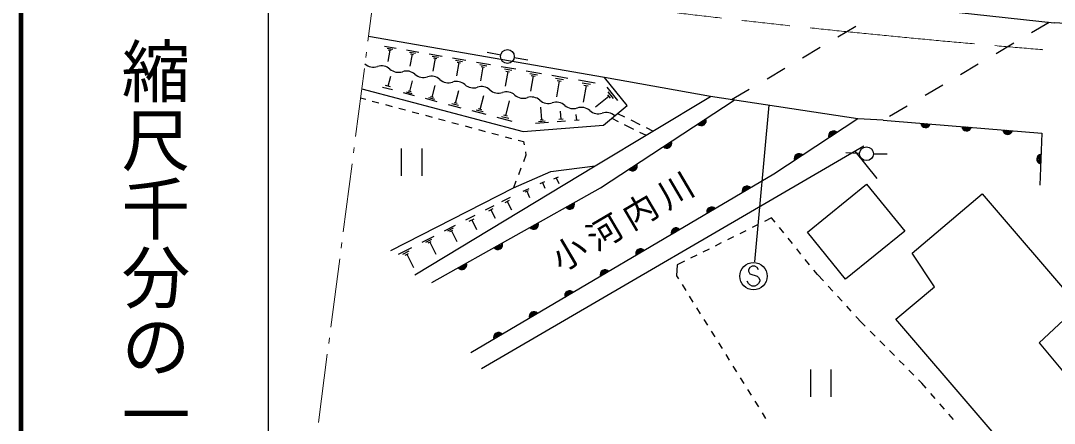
# Model space of a CAD drawing. Units: millimetres, scale not verified. Extents: x 40000 to 680000, y 20000 to 380000.
# Drawn here: x 40000 to 115224, y 262852 to 292187 of the extents above; entities that cross this region are included whole.
import ezdxf
from ezdxf.enums import TextEntityAlignment as Align

# ---------------------------------------------------------------- set-up
doc = ezdxf.new("R2010")
doc.units = ezdxf.units.MM
doc.header["$LTSCALE"] = 1000
doc.linetypes.add('CHAIN', pattern=[18.5, 12, -1.5, 3.5, -1.5])
for name, color, linetype, lineweight in [('M-BGD', 7, 'Continuous', 25), ('M-BGD-EXST', 7, 'Continuous', 25), ('M-BMK', 2, 'CHAIN', 13), ('M-BMK-HTXT', 7, 'Continuous', 13), ('M-STR-STR1', 1, 'Continuous', 25), ('M-STR-STRC', 7, 'Continuous', 25), ('M-TTL', 2, 'Continuous', 140), ('M-TTL-BAND', 7, 'Continuous', 25)]:
    doc.layers.add(name, color=color, linetype=linetype, lineweight=lineweight)
doc.styles.add('@ＭＳ ゴシック', font='')
doc.styles.add('ＭＳ ゴシック', font='')
doc.styles.get('@ＭＳ ゴシック').set_extended_font_data('@MS Gothic')
doc.styles.get('ＭＳ ゴシック').set_extended_font_data('MS Gothic')

msp = doc.modelspace()

# ---------------------------------------------------------------- linework, layer by layer
at = {"layer": 'M-BGD'}
for p, q in [((82491, 288045), (65318, 291041)), ((66471, 290332), (67316, 290185)), ((66663, 290190), (67086, 290116)), ((66856, 290048), (66709, 289203)), ((66751, 290066), (66962, 290029)), ((68083, 290051), (68970, 289897)), ((68285, 289902), (68729, 289824)), ((68487, 289752), (68333, 288865)), ((68377, 289771), (68598, 289733)), ((69736, 289763), (70666, 289601)), ((69948, 289606), (70414, 289525)), ((70161, 289449), (69998, 288519)), ((70044, 289469), (70277, 289429)), ((71432, 289467), (72407, 289297)), ((71655, 289303), (72142, 289218)), ((71877, 289138), (71707, 288164)), ((71755, 289159), (71999, 289117)), ((73172, 289163), (74192, 288985)), ((73405, 288991), (73915, 288902)), ((66742, 287413), (66933, 288136)), ((73638, 288819), (73460, 287799)), ((73510, 288842), (73765, 288797)), ((74957, 288852), (76024, 288666)), ((75201, 288672), (75734, 288579)), ((75444, 288492), (75258, 287426)), ((75311, 288516), (75577, 288469)), ((76788, 288533), (77903, 288338)), ((77042, 288345), (77600, 288247)), ((77297, 288157), (77102, 287042)), ((77157, 288181), (77436, 288132)), ((78666, 288205), (79830, 288002)), ((66923, 287366), (66562, 287461)), ((68309, 287018), (68517, 287806)), ((69944, 286605), (70170, 287463)), ((78932, 288009), (79513, 287907)), ((79197, 287813), (78994, 286649)), ((79052, 287838), (79343, 287787)), ((80593, 287869), (81807, 287657)), ((80870, 287664), (81477, 287558)), ((81147, 287459), (80935, 286246)), ((80995, 287486), (81298, 287433)), ((90209, 286661), (82491, 288045)), ((67056, 287138), (66334, 287328)), ((68651, 286717), (67863, 286925)), ((68480, 286868), (68086, 286972)), ((68407, 286992), (68210, 287044)), ((70051, 286577), (69837, 286634)), ((71652, 286174), (71897, 287104)), ((73435, 285724), (73700, 286729)), ((81805, 281605), (90209, 286661)), ((82796, 286664), (81840, 285887)), ((82646, 287337), (83424, 286381)), ((82699, 286784), (82893, 286545)), ((82721, 287000), (83110, 286523)), ((64737, 286558), (65107, 286458)), ((65590, 286329), (66073, 286199)), ((66556, 286069), (67039, 285940)), ((70316, 286278), (69459, 286504)), ((70130, 286442), (69702, 286555)), ((72055, 285820), (71126, 286065)), ((71854, 285997), (71389, 286120)), ((71768, 286144), (71536, 286205)), ((75297, 285255), (75582, 286338)), ((77918, 284958), (77845, 285887)), ((67521, 285810), (68004, 285680)), ((68487, 285550), (68970, 285421)), ((69453, 285291), (69936, 285161)), ((73871, 285341), (72866, 285606)), ((73653, 285533), (73151, 285665)), ((73561, 285691), (73309, 285758)), ((75767, 284841), (74684, 285127)), ((75532, 285048), (74990, 285191)), ((75432, 285219), (75161, 285290)), ((79325, 284987), (79277, 285590)), ((80471, 284927), (80438, 285348)), ((83441, 285427), (83950, 285175)), ((70419, 285032), (70902, 284902)), ((71384, 284772), (71867, 284642)), ((72350, 284513), (72833, 284383)), ((78401, 284763), (77472, 284689)), ((78160, 284860), (77695, 284824)), ((78034, 284967), (77802, 284949)), ((79638, 284861), (79035, 284813)), ((79475, 284999), (79174, 284975)), ((80640, 284940), (80302, 284913)), ((83014, 285076), (83478, 284845)), ((83926, 284622), (84597, 284287)), ((84397, 284952), (85069, 284619)), ((85517, 284397), (86026, 284144)), ((73316, 284253), (73799, 284124)), ((74282, 283994), (74765, 283864)), ((75248, 283735), (75730, 283605)), ((85045, 284064), (85509, 283833)), ((67695, 282884), (67695, 280884)), ((69195, 282884), (69195, 280884)), ((73531, 266854), (101367, 283077)), ((76213, 283475), (76583, 283376)), ((76583, 283376), (76632, 283129)), ((76775, 282391), (76585, 281897)), ((76727, 282638), (76775, 282391)), ((100705, 282691), (102308, 280699)), ((68693, 273678), (81814, 281610)), ((76405, 281431), (76224, 280965)), ((78578, 281205), (81814, 281610)), ((78807, 280664), (79138, 280810)), ((78973, 280737), (79155, 280323)), ((76044, 280498), (75854, 280005)), ((76560, 279769), (77014, 279969)), ((77807, 280319), (78139, 280465)), ((77973, 280392), (78155, 279978)), ((75021, 279017), (75639, 279333)), ((75255, 278941), (75564, 279099)), ((76723, 279706), (76950, 279806)), ((76837, 279756), (77037, 279302)), ((73837, 278410), (74454, 278726)), ((74070, 278335), (74379, 278493)), ((74225, 278414), (74541, 277796)), ((75409, 279020), (75726, 278403)), ((72387, 277668), (73085, 278025)), ((72651, 277583), (73000, 277762)), ((72825, 277672), (73182, 276975)), ((94646, 277818), (94120, 277555)), ((94899, 277506), (94646, 277818)), ((70851, 276882), (71633, 277282)), ((71096, 276884), (71487, 277084)), ((71244, 276836), (71440, 276936)), ((71342, 276886), (71742, 276104)), ((92778, 276886), (92330, 276663)), ((93673, 277332), (93225, 277109)), ((95528, 276729), (95213, 277118)), ((69222, 276048), (70094, 276494)), ((69496, 276051), (69932, 276274)), ((69661, 275997), (69879, 276109)), ((91883, 276439), (91435, 276216)), ((96158, 275952), (95843, 276341)), ((67496, 275164), (68463, 275659)), ((67800, 275167), (68283, 275415)), ((69770, 276053), (70216, 275182)), ((90093, 275547), (89646, 275323)), ((90988, 275993), (90541, 275770)), ((96788, 275175), (96473, 275564)), ((67983, 275108), (68224, 275232)), ((68103, 275170), (68598, 274204)), ((88303, 274654), (87777, 274391)), ((89198, 275100), (88751, 274877)), ((97417, 274399), (97102, 274787)), ((87777, 274391), (87729, 273607)), ((97984, 273698), (97732, 274010)), ((87729, 273607), (87867, 273386)), ((98422, 273222), (97984, 273698)), ((88131, 272962), (88396, 272537)), ((99098, 272486), (98760, 272854)), ((88661, 272113), (88925, 271689)), ((99775, 271749), (99437, 272117)), ((89190, 271265), (89454, 270840)), ((100451, 271012), (100113, 271381)), ((89719, 270416), (89983, 269992)), ((101227, 270168), (100789, 270644)), ((101470, 269923), (101227, 270168)), ((90248, 269568), (90512, 269143)), ((102174, 269213), (101822, 269568)), ((90777, 268719), (91042, 268295)), ((102878, 268503), (102526, 268858)), ((91306, 267870), (91571, 267446)), ((103582, 267793), (103230, 268148)), ((104287, 267083), (103934, 267438)), ((91835, 267022), (92100, 266598)), ((97470, 266781), (97470, 264781)), ((98970, 266781), (98970, 264781)), ((104991, 266373), (104639, 266728)), ((92364, 266173), (92629, 265749)), ((105586, 265773), (105343, 266018)), ((105907, 265404), (105586, 265773)), ((92893, 265325), (93158, 264900)), ((106564, 264650), (106236, 265027)), ((93423, 264476), (93687, 264052)), ((107221, 263896), (106892, 264273)), ((93952, 263628), (94216, 263203)), ((107878, 263142), (107549, 263519))]:
    msp.add_line(p, q, dxfattribs=at)
for points in [[(159671, 290570), (148418, 290602), (132452, 291014), (115224, 292022)], [(82412, 284579), (84141, 286004), (82491, 288045)], [(64821, 287210), (76560, 284115), (82412, 284579)], [(69923, 273111), (82190, 280003), (91926, 286402)], [(100922, 285043), (94816, 280995), (72770, 267993)], [(102776, 284933), (103353, 284899), (114320, 283998), (114160, 280203)], [(66930, 275436), (75854, 280005), (78578, 281205)]]:
    msp.add_lwpolyline(points, dxfattribs=at)
for points in [[(97263, 276776), (101564, 280267), (104337, 276849), (100036, 273359)], [(115960, 256103), (103679, 270435), (106497, 272805), (104880, 275238), (109963, 279561), (116984, 271376), (114118, 268718), (121033, 260417)]]:
    msp.add_lwpolyline(points, close=True, dxfattribs=at)
for centre, radius, start, end in [((65675, 289723), 924, 228.11025, 288.40481), ((66259, 287970), 924, 48.11025, 108.40481), ((67493, 289345), 924, 228.11025, 288.40481), ((68076, 287592), 924, 48.11025, 108.40481), ((69310, 288968), 924, 228.11025, 288.40481), ((69894, 287214), 924, 48.11025, 108.40481), ((71128, 288590), 924, 228.11025, 288.40481), ((71712, 286836), 924, 48.11025, 108.40481), ((72946, 288212), 924, 228.11025, 288.40481), ((73529, 286458), 924, 48.11025, 108.40481), ((74763, 287834), 924, 228.11025, 288.40481), ((75347, 286080), 924, 48.11025, 108.40481), ((76581, 287456), 924, 228.11025, 288.40481), ((77165, 285703), 924, 48.11025, 108.40481), ((78399, 287079), 924, 228.11025, 288.40481), ((78982, 285325), 924, 48.11025, 108.40481), ((80216, 286701), 924, 228.11025, 288.40481), ((80800, 284947), 924, 48.11025, 108.40481), ((82034, 286323), 924, 228.11025, 288.40481), ((82617, 284569), 924, 48.11025, 108.40481), ((89536, 284895), 354, 222.10997, 24.51515), ((89536, 284895), 283, 224.33401, 22.29111), ((89536, 284895), 212, 228.08034, 18.54478), ((89536, 284895), 142, 235.79207, 10.83306), ((89536, 284895), 100, 246.10973, 0.51539), ((105851, 284748), 354, 184.103, 346.50818), ((105851, 284748), 283, 186.32704, 344.28414), ((105851, 284748), 212, 190.07336, 340.53781), ((105851, 284748), 142, 197.78509, 332.82608), ((105851, 284748), 100, 208.10276, 322.50842), ((108841, 284502), 354, 184.103, 346.50818), ((108841, 284502), 283, 186.32704, 344.28414), ((108841, 284502), 212, 190.07336, 340.53781), ((108841, 284502), 142, 197.78509, 332.82608), ((108841, 284502), 100, 208.10276, 322.50842), ((99149, 283803), 354, 42.33874, 204.74392), ((99149, 283803), 283, 44.56278, 202.51988), ((99149, 283803), 212, 48.30911, 198.77356), ((99149, 283803), 142, 56.02084, 191.06183), ((99149, 283803), 100, 66.3385, 180.74416), ((111831, 284257), 354, 184.103, 346.50818), ((111831, 284257), 283, 186.32704, 344.28414), ((111831, 284257), 212, 190.07336, 340.53781), ((111831, 284257), 142, 197.78509, 332.82608), ((111831, 284257), 100, 208.10276, 322.50842), ((87028, 283248), 354, 222.10997, 24.51515), ((87028, 283248), 283, 224.33401, 22.29111), ((87028, 283248), 212, 228.08034, 18.54478), ((87028, 283248), 142, 235.79207, 10.83306), ((87028, 283248), 100, 246.10973, 0.51539), ((96649, 282145), 354, 42.33874, 204.74392), ((96649, 282145), 283, 44.56278, 202.51988), ((96649, 282145), 212, 48.30911, 198.77356), ((96649, 282145), 142, 56.02084, 191.06183), ((96649, 282145), 100, 66.3385, 180.74416), ((114294, 282098), 354, 96.3813, 258.78648), ((114294, 282098), 283, 98.60534, 256.56244), ((114294, 282098), 212, 102.35167, 252.81611), ((114294, 282098), 142, 110.0634, 245.10438), ((114294, 282098), 100, 120.38106, 234.78672), ((84521, 281600), 354, 222.10997, 24.51515), ((84521, 281600), 283, 224.33401, 22.29111), ((84521, 281600), 212, 228.08034, 18.54478), ((84521, 281600), 142, 235.79207, 10.83306), ((84521, 281600), 100, 246.10973, 0.51539), ((92865, 279782), 354, 39.3283, 201.73348), ((92865, 279782), 283, 41.55234, 199.50944), ((92865, 279782), 212, 45.29867, 195.76312), ((92865, 279782), 142, 53.0104, 188.05139), ((92865, 279782), 100, 63.32806, 177.73373), ((79953, 278808), 354, 218.12379, 20.52897), ((79953, 278808), 283, 220.34783, 18.30493), ((79953, 278808), 212, 224.09416, 14.55861), ((79953, 278808), 142, 231.80589, 6.84688), ((79953, 278808), 100, 242.12355, 356.52921), ((90281, 278258), 354, 39.3283, 201.73348), ((90281, 278258), 283, 41.55234, 199.50944), ((90281, 278258), 212, 45.29867, 195.76312), ((90281, 278258), 142, 53.0104, 188.05139), ((90281, 278258), 100, 63.32806, 177.73373), ((77338, 277339), 354, 218.12379, 20.52897), ((77338, 277339), 283, 220.34783, 18.30493), ((77338, 277339), 212, 224.09416, 14.55861), ((77338, 277339), 142, 231.80589, 6.84688), ((77338, 277339), 100, 242.12355, 356.52921), ((87697, 276734), 354, 39.3283, 201.73348), ((87697, 276734), 283, 41.55234, 199.50944), ((87697, 276734), 212, 45.29867, 195.76312), ((87697, 276734), 142, 53.0104, 188.05139), ((87697, 276734), 100, 63.32806, 177.73373), ((74722, 275870), 354, 218.12379, 20.52897), ((74722, 275870), 283, 220.34783, 18.30493), ((74722, 275870), 212, 224.09416, 14.55861), ((74722, 275870), 142, 231.80589, 6.84688), ((74722, 275870), 100, 242.12355, 356.52921), ((85113, 275210), 354, 39.3283, 201.73348), ((85113, 275210), 283, 41.55234, 199.50944), ((85113, 275210), 212, 45.29867, 195.76312), ((85113, 275210), 142, 53.0104, 188.05139), ((85113, 275210), 100, 63.32806, 177.73373), ((72107, 274400), 354, 218.12379, 20.52897), ((72107, 274400), 283, 220.34783, 18.30493), ((72107, 274400), 212, 224.09416, 14.55861), ((72107, 274400), 142, 231.80589, 6.84688), ((72107, 274400), 100, 242.12355, 356.52921), ((82529, 273686), 354, 39.3283, 201.73348), ((82529, 273686), 283, 41.55234, 199.50944), ((82529, 273686), 212, 45.29867, 195.76312), ((82529, 273686), 142, 53.0104, 188.05139), ((82529, 273686), 100, 63.32806, 177.73373), ((79944, 272162), 354, 39.3283, 201.73348), ((79944, 272162), 283, 41.55234, 199.50944), ((79944, 272162), 212, 45.29867, 195.76312), ((79944, 272162), 142, 53.0104, 188.05139), ((79944, 272162), 100, 63.32806, 177.73373), ((77360, 270638), 354, 39.3283, 201.73348), ((77360, 270638), 283, 41.55234, 199.50944), ((77360, 270638), 212, 45.29867, 195.76312), ((77360, 270638), 142, 53.0104, 188.05139), ((77360, 270638), 100, 63.32806, 177.73373), ((74776, 269114), 354, 39.3283, 201.73348), ((74776, 269114), 283, 41.55234, 199.50944), ((74776, 269114), 212, 45.29867, 195.76312), ((74776, 269114), 142, 53.0104, 188.05139), ((74776, 269114), 100, 63.32806, 177.73373)]:
    msp.add_arc(centre, radius, start, end, dxfattribs=at)
at = {"layer": 'M-BGD-EXST'}
for p, q in [((74934, 289669), (73952, 289856)), ((75918, 289493), (76905, 289330)), ((101056, 282513), (100057, 282559)), ((102056, 282490), (103056, 282490))]:
    msp.add_line(p, q, dxfattribs=at)
for centre in [(75425, 289575), (101556, 282490)]:
    msp.add_circle(centre, 500, dxfattribs=at)
at = {"layer": 'M-BMK'}
msp.add_arc((172311, 998718), 711009, 262.4665, 265.86849, dxfattribs=at)
at = {"layer": 'M-BMK-HTXT'}
for p, q in [((65774, 294555), (65273, 290692)), ((65170, 289898), (65119, 289502)), ((65016, 288708), (64373, 283750)), ((64270, 282956), (64219, 282560)), ((64116, 281766), (63473, 276808)), ((63370, 276015), (63319, 275618)), ((63216, 274824), (62573, 269866)), ((62470, 269073), (62419, 268676)), ((62316, 267883), (61673, 262924))]:
    msp.add_line(p, q, dxfattribs=at)
at = {"layer": 'M-STR-STR1'}
for p, q in [((101396, 293535), (115224, 292022)), ((114859, 292062), (113567, 291300)), ((99478, 291018), (100768, 291782)), ((112275, 290538), (110984, 289776)), ((96896, 289489), (98187, 290253)), ((109692, 289013), (108400, 288251)), ((94315, 287960), (95606, 288724)), ((107108, 287489), (105816, 286727)), ((91734, 286431), (93025, 287195)), ((104524, 285965), (103232, 285202))]:
    msp.add_line(p, q, dxfattribs=at)
msp.add_lwpolyline([(102776, 284933), (100922, 285043), (90209, 286661)], dxfattribs=at)
at = {"layer": 'M-STR-STRC'}
for p, q in [((94447, 286021), (93398, 274628)), ((93059, 274209), (92968, 274027)), ((92968, 274027), (92968, 273936)), ((92968, 273936), (93059, 273754)), ((93241, 274300), (93059, 274209)), ((93423, 274300), (93241, 274300)), ((93605, 274209), (93423, 274300)), ((93696, 274027), (93605, 274209)), ((92968, 273027), (92877, 273209)), ((93059, 273754), (93605, 273572)), ((93605, 273572), (93696, 273481)), ((93696, 273481), (93786, 273300)), ((93786, 273209), (93696, 273027)), ((93786, 273300), (93786, 273209)), ((93059, 272936), (92968, 273027)), ((93241, 272845), (93059, 272936)), ((93423, 272845), (93241, 272845)), ((93605, 272936), (93423, 272845)), ((93696, 273027), (93605, 272936))]:
    msp.add_line(p, q, dxfattribs=at)
msp.add_circle((93332, 273572), 1000, dxfattribs=at)
at = {"layer": 'M-TTL'}
msp.add_line((40000, 380000), (40000, 20000), dxfattribs=at)
at = {"layer": 'M-TTL-BAND'}
msp.add_line((58000, 370000), (58000, 20000), dxfattribs=at)

# ---------------------------------------------------------------- texts
at = {"layer": 'M-BGD', "insert": (79406, 273651), "char_height": 1833, "attachment_point": 7, "rotation": 30.491, "style": 'ＭＳ ゴシック'}
msp.add_mtext('\\T1.2;小河内川', dxfattribs=at)
at = {"layer": 'M-TTL-BAND', "style": '@ＭＳ ゴシック'}
msp.add_text('縮尺千分の一', height=3666, rotation=270, dxfattribs=at).set_placement((49777, 261030), align=Align.MIDDLE_RIGHT)

doc.saveas('drawing.dxf')
